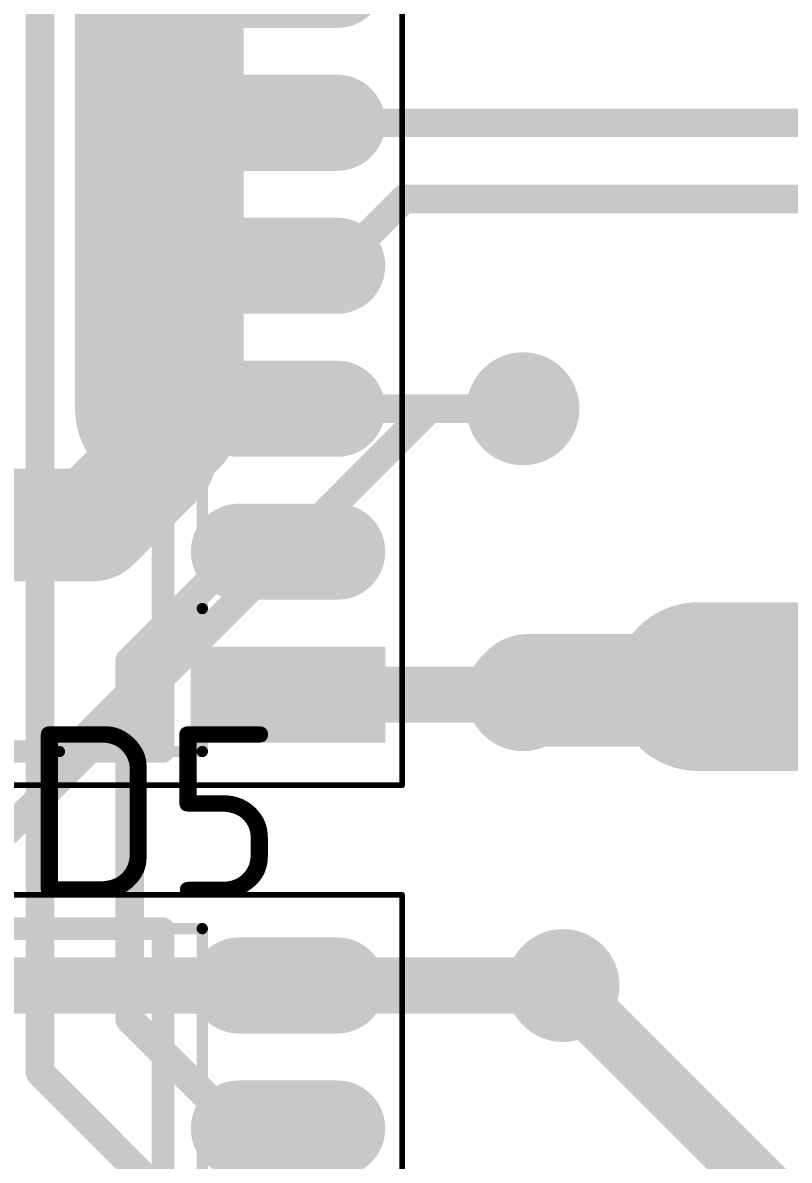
# Model space of a CAD drawing. Header units: inches. Extents: x 0 to 220, y 0 to 115.
# Drawn here: x 114.55 to 121.37, y 81.09 to 91.2 of the extents above; entities that cross this region are included whole.
import ezdxf

# ---------------------------------------------------------------- set-up
doc = ezdxf.new("R2010")
doc.units = ezdxf.units.IN
for name, color, linetype in [('Bottom Layer- Bottom', 5, 'Continuous'), ('Bottom Solder- Bot Mask', 6, 'Continuous'), ('Mechanical 13', 56, 'Continuous'), ('Mechanical 15', 56, 'Continuous'), ('Top Layer- Top', 1, 'Continuous'), ('Top Overlay- Top Silk', 2, 'Continuous'), ('Top Paste- Top Paste', 8, 'Continuous'), ('Top Solder- Top Mask', 216, 'Continuous')]:
    doc.layers.add(name, color=color, linetype=linetype)
doc.styles.add('GOST type B', font='', dxfattribs={"height": 0.2})
doc.styles.get('GOST type B').set_extended_font_data('GOST type B')

# ---------------------------------------------------------------- blocks, each defined once
blk = doc.blocks.new('16_SOIC_151')
at = {"layer": 'Top Layer- Top'}
h = blk.add_hatch(color=7, dxfattribs=at)
edge = h.paths.add_edge_path()
edge.add_arc((2.27450142, 4.444999999999999), 0.32500062, 90, 270)
edge.add_line((2.27450142, 4.11999938), (3.14950094, 4.11999938))
edge.add_arc((3.14950094, 4.444999999999999), 0.32500062, 270, 450)
edge.add_line((3.14950094, 4.770000619999999), (2.27450142, 4.770000619999999))
h = blk.add_hatch(color=7, dxfattribs=at)
edge = h.paths.add_edge_path()
edge.add_arc((2.27449634, 3.17499746), 0.32500062, 90, 270)
edge.add_line((2.27449634, 2.84999684), (3.14949586, 2.84999684))
edge.add_arc((3.14949586, 3.17499746), 0.32500062, 270, 450)
edge.add_line((3.14949586, 3.49999808), (2.27449634, 3.49999808))
at = {"layer": 'Top Paste- Top Paste'}
h = blk.add_hatch(color=7, dxfattribs=at)
edge = h.paths.add_edge_path()
edge.add_arc((2.27450142, 4.444999999999999), 0.32500062, 90, 270)
edge.add_line((2.27450142, 4.11999938), (3.14950094, 4.11999938))
edge.add_arc((3.14950094, 4.444999999999999), 0.32500062, 270, 450)
edge.add_line((3.14950094, 4.770000619999999), (2.27450142, 4.770000619999999))
h = blk.add_hatch(color=7, dxfattribs=at)
edge = h.paths.add_edge_path()
edge.add_arc((2.27449634, 3.17499746), 0.32500062, 90, 270)
edge.add_line((2.27449634, 2.84999684), (3.14949586, 2.84999684))
edge.add_arc((3.14949586, 3.17499746), 0.32500062, 270, 450)
edge.add_line((3.14949586, 3.49999808), (2.27449634, 3.49999808))
at = {"layer": 'Top Solder- Top Mask'}
h = blk.add_hatch(color=7, dxfattribs=at)
edge = h.paths.add_edge_path()
edge.add_arc((2.27450142, 4.444999999999999), 0.4266006199999999, 90, 270)
edge.add_line((2.27450142, 4.01839938), (3.14950094, 4.01839938))
edge.add_arc((3.14950094, 4.444999999999999), 0.4266006199999999, 270, 450)
edge.add_line((3.14950094, 4.87160062), (2.27450142, 4.87160062))
h = blk.add_hatch(color=7, dxfattribs=at)
edge = h.paths.add_edge_path()
edge.add_arc((2.27449634, 3.17499746), 0.4266006199999999, 90, 270)
edge.add_line((2.27449634, 2.74839684), (3.14949586, 2.74839684))
edge.add_arc((3.14949586, 3.17499746), 0.4266006199999999, 270, 450)
edge.add_line((3.14949586, 3.60159808), (2.27449634, 3.60159808))
at = {"layer": 'Mechanical 13'}
for points in [[(-1.95000118, 4.950000259999999, 0.0999998, 0.0999998, 0), (1.95000118, 4.950000259999999, 0.0999998, 0.0999998, 0)], [(1.94999864, -4.95000534, 0.0999998, 0.0999998, 0), (1.95000118, 4.950000259999999, 0.0999998, 0.0999998, 0)]]:
    blk.add_lwpolyline(points, format="xyseb", dxfattribs=at)
blk.add_lwpolyline([(1.9250025, 4.950000259999999, 0.0499999, 0.0499999, 1), (1.97499986, 4.950000259999999, 0.0499999, 0.0499999, 1)], format="xyseb", close=True, dxfattribs=at)
blk.add_lwpolyline([(1.9250025, 4.950000259999999, 0.0499999, 0.0499999, 1), (1.97499986, 4.950000259999999, 0.0499999, 0.0499999, 1)], format="xyseb", close=True, dxfattribs=at)
at = {"layer": 'Mechanical 15'}
for points in [[(-3.7250116, 5.25000982, 0.0499999, 0.0499999, 0), (3.72498874, 5.250002199999999, 0.0499999, 0.0499999, 0)], [(3.72498874, 5.250002199999999, 0.0499999, 0.0499999, 0), (3.7249989, -5.25000982, 0.0499999, 0.0499999, 0)]]:
    blk.add_lwpolyline(points, format="xyseb", dxfattribs=at)
blk.add_lwpolyline([(3.7124894, 5.250002199999999, 0.02499868, 0.02499868, 1), (3.73748808, 5.250002199999999, 0.02499868, 0.02499868, 1)], format="xyseb", close=True, dxfattribs=at)
blk.add_lwpolyline([(3.7124894, 5.250002199999999, 0.02499868, 0.02499868, 1), (3.73748808, 5.250002199999999, 0.02499868, 0.02499868, 1)], format="xyseb", close=True, dxfattribs=at)
at = {"layer": 'Top Overlay- Top Silk'}
for points in [[(-1.60000188, 4.95000534, 0.1999996, 0.1999996, 0), (1.5999968, 4.950000259999999, 0.1999996, 0.1999996, 0)], [(1.5999968, 4.950000259999999, 0.1999996, 0.1999996, 0), (1.60000188, -4.95000534, 0.1999996, 0.1999996, 0)]]:
    blk.add_lwpolyline(points, format="xyseb", dxfattribs=at)
blk.add_lwpolyline([(1.5499969, 4.950000259999999, 0.0999998, 0.0999998, 1), (1.6499967, 4.950000259999999, 0.0999998, 0.0999998, 1)], format="xyseb", close=True, dxfattribs=at)
blk.add_lwpolyline([(1.5499969, 4.950000259999999, 0.0999998, 0.0999998, 1), (1.6499967, 4.950000259999999, 0.0999998, 0.0999998, 1)], format="xyseb", close=True, dxfattribs=at)
blk = doc.blocks.new('16_SOIC_152')
at = {"layer": 'Top Layer- Top'}
blk.add_hatch(color=7, dxfattribs=at).paths.add_polyline_path([(-3.47450156, 4.770000619999999), (-1.9495008, 4.770000619999999), (-1.9495008, 4.11999938), (-3.47450156, 4.11999938)])
h = blk.add_hatch(color=7, dxfattribs=at)
edge = h.paths.add_edge_path()
edge.add_arc((-3.14951364, 3.17500762), 0.32500062, 90, 270)
edge.add_line((-3.14951364, 2.850007), (-2.27451412, 2.850007))
edge.add_arc((-2.27451412, 3.17500762), 0.32500062, 270, 450)
edge.add_line((-2.27451412, 3.50000824), (-3.14951364, 3.50000824))
h = blk.add_hatch(color=7, dxfattribs=at)
edge = h.paths.add_edge_path()
edge.add_arc((-3.14950348, 1.9050127), 0.32500062, 90, 270)
edge.add_line((-3.14950348, 1.58001208), (-2.27450396, 1.58001208))
edge.add_arc((-2.27450396, 1.9050127), 0.32500062, 270, 450)
edge.add_line((-2.27450396, 2.23001332), (-3.14950348, 2.23001332))
h = blk.add_hatch(color=7, dxfattribs=at)
edge = h.paths.add_edge_path()
edge.add_arc((-3.14950094, 0.63500508), 0.32500062, 90, 270)
edge.add_line((-3.14950094, 0.31000446), (-2.27450142, 0.31000446))
edge.add_arc((-2.27450142, 0.63500508), 0.32500062, 270, 450)
edge.add_line((-2.27450142, 0.9600057), (-3.14950094, 0.9600057))
h = blk.add_hatch(color=7, dxfattribs=at)
edge = h.paths.add_edge_path()
edge.add_arc((-3.14950856, -0.6349949199999999), 0.32500062, 90, 270)
edge.add_line((-3.14950856, -0.9599955399999999), (-2.27450904, -0.9599955399999999))
edge.add_arc((-2.27450904, -0.6349949199999999), 0.32500062, 270, 450)
edge.add_line((-2.27450904, -0.3099943), (-3.14950856, -0.3099943))
at = {"layer": 'Top Overlay- Top Silk'}
blk.add_hatch(color=2, dxfattribs=at).paths.add_polyline_path([(-1.56003244, 4.8599852), (-1.5600172, 4.14001458), (-0.83998816, 4.86001822)])
at = {"layer": 'Top Paste- Top Paste'}
blk.add_hatch(color=7, dxfattribs=at).paths.add_polyline_path([(-3.47450156, 4.770000619999999), (-1.9495008, 4.770000619999999), (-1.9495008, 4.11999938), (-3.47450156, 4.11999938)])
h = blk.add_hatch(color=7, dxfattribs=at)
edge = h.paths.add_edge_path()
edge.add_arc((-3.14951364, 3.17500762), 0.32500062, 90, 270)
edge.add_line((-3.14951364, 2.850007), (-2.27451412, 2.850007))
edge.add_arc((-2.27451412, 3.17500762), 0.32500062, 270, 450)
edge.add_line((-2.27451412, 3.50000824), (-3.14951364, 3.50000824))
h = blk.add_hatch(color=7, dxfattribs=at)
edge = h.paths.add_edge_path()
edge.add_arc((-3.14950348, 1.9050127), 0.32500062, 90, 270)
edge.add_line((-3.14950348, 1.58001208), (-2.27450396, 1.58001208))
edge.add_arc((-2.27450396, 1.9050127), 0.32500062, 270, 450)
edge.add_line((-2.27450396, 2.23001332), (-3.14950348, 2.23001332))
h = blk.add_hatch(color=7, dxfattribs=at)
edge = h.paths.add_edge_path()
edge.add_arc((-3.14950094, 0.63500508), 0.32500062, 90, 270)
edge.add_line((-3.14950094, 0.31000446), (-2.27450142, 0.31000446))
edge.add_arc((-2.27450142, 0.63500508), 0.32500062, 270, 450)
edge.add_line((-2.27450142, 0.9600057), (-3.14950094, 0.9600057))
h = blk.add_hatch(color=7, dxfattribs=at)
edge = h.paths.add_edge_path()
edge.add_arc((-3.14950856, -0.6349949199999999), 0.32500062, 90, 270)
edge.add_line((-3.14950856, -0.9599955399999999), (-2.27450904, -0.9599955399999999))
edge.add_arc((-2.27450904, -0.6349949199999999), 0.32500062, 270, 450)
edge.add_line((-2.27450904, -0.3099943), (-3.14950856, -0.3099943))
at = {"layer": 'Top Solder- Top Mask'}
blk.add_hatch(color=7, dxfattribs=at).paths.add_polyline_path([(-3.57610156, 4.87160062), (-1.8479008, 4.87160062), (-1.8479008, 4.01839938), (-3.57610156, 4.01839938)])
h = blk.add_hatch(color=7, dxfattribs=at)
edge = h.paths.add_edge_path()
edge.add_arc((-3.14951364, 3.17500762), 0.4266006199999999, 90, 270)
edge.add_line((-3.14951364, 2.748407), (-2.27451412, 2.748407))
edge.add_arc((-2.27451412, 3.17500762), 0.4266006199999999, 270, 450)
edge.add_line((-2.27451412, 3.60160824), (-3.14951364, 3.60160824))
h = blk.add_hatch(color=7, dxfattribs=at)
edge = h.paths.add_edge_path()
edge.add_arc((-3.14950348, 1.9050127), 0.4266006199999999, 90, 270)
edge.add_line((-3.14950348, 1.47841208), (-2.27450396, 1.47841208))
edge.add_arc((-2.27450396, 1.9050127), 0.4266006199999999, 270, 450)
edge.add_line((-2.27450396, 2.33161332), (-3.14950348, 2.33161332))
h = blk.add_hatch(color=7, dxfattribs=at)
edge = h.paths.add_edge_path()
edge.add_arc((-3.14950094, 0.63500508), 0.4266006199999999, 90, 270)
edge.add_line((-3.14950094, 0.20840446), (-2.27450142, 0.20840446))
edge.add_arc((-2.27450142, 0.63500508), 0.4266006199999999, 270, 450)
edge.add_line((-2.27450142, 1.0616057), (-3.14950094, 1.0616057))
h = blk.add_hatch(color=7, dxfattribs=at)
edge = h.paths.add_edge_path()
edge.add_arc((-3.14950856, -0.6349949199999999), 0.4266006199999999, 90, 270)
edge.add_line((-3.14950856, -1.06159554), (-2.27450904, -1.06159554))
edge.add_arc((-2.27450904, -0.6349949199999999), 0.4266006199999999, 270, 450)
edge.add_line((-2.27450904, -0.2083943), (-3.14950856, -0.2083943))
h = blk.add_hatch(color=7, dxfattribs=at)
edge = h.paths.add_edge_path()
edge.add_arc((-3.14951364, -1.90498222), 0.4266006199999999, 90, 270)
edge.add_line((-3.14951364, -2.33158284), (-2.27451412, -2.33158284))
edge.add_arc((-2.27451412, -1.90498222), 0.4266006199999999, 270, 450)
edge.add_line((-2.27451412, -1.4783816), (-3.14951364, -1.4783816))
at = {"layer": 'Mechanical 13'}
for points in [[(-1.95000118, 4.95001296, 0.0999998, 0.0999998, 0), (-1.95000626, -4.94999264, 0.0999998, 0.0999998, 0)], [(-0.68000626, 4.95000534, 0.0999998, 0.0999998, 0), (-1.95000372, 3.68000026, 0.0999998, 0.0999998, 0)], [(1.9499961, 4.95000788, 0.0999998, 0.0999998, 0), (-1.95000118, 4.95001296, 0.0999998, 0.0999998, 0)]]:
    blk.add_lwpolyline(points, format="xyseb", dxfattribs=at)
for points in [[(-1.97499986, 4.95001296, 0.0499999, 0.0499999, 1), (-1.9250025, 4.95001296, 0.0499999, 0.0499999, 1)], [(-1.97499986, 4.95001296, 0.0499999, 0.0499999, 1), (-1.9250025, 4.95001296, 0.0499999, 0.0499999, 1)], [(-0.7050049399999999, 4.95000534, 0.0499999, 0.0499999, 1), (-0.6550075799999999, 4.95000534, 0.0499999, 0.0499999, 1)], [(-1.9750024, 3.68000026, 0.0499999, 0.0499999, 1), (-1.92500504, 3.68000026, 0.0499999, 0.0499999, 1)]]:
    blk.add_lwpolyline(points, format="xyseb", close=True, dxfattribs=at)
at = {"layer": 'Mechanical 15'}
for points in [[(3.72498874, 5.250002199999999, 0.0499999, 0.0499999, 0), (-3.72500906, 5.25002252, 0.0499999, 0.0499999, 0)], [(-3.72498874, -5.24998442, 0.0499999, 0.0499999, 0), (-3.72500906, 5.25002252, 0.0499999, 0.0499999, 0)]]:
    blk.add_lwpolyline(points, format="xyseb", dxfattribs=at)
blk.add_lwpolyline([(-3.7375084, 5.25002252, 0.02499868, 0.02499868, 1), (-3.71250972, 5.25002252, 0.02499868, 0.02499868, 1)], format="xyseb", close=True, dxfattribs=at)
blk.add_lwpolyline([(-3.7375084, 5.25002252, 0.02499868, 0.02499868, 1), (-3.71250972, 5.25002252, 0.02499868, 0.02499868, 1)], format="xyseb", close=True, dxfattribs=at)
at = {"layer": 'Top Overlay- Top Silk'}
for points in [[(1.59999426, 4.95000788, 0.1999996, 0.1999996, 0), (-1.60000696, 4.95001042, 0.1999996, 0.1999996, 0)], [(-1.59999934, -4.9499901, 0.1999996, 0.1999996, 0), (-1.60000696, 4.95001042, 0.1999996, 0.1999996, 0)]]:
    blk.add_lwpolyline(points, format="xyseb", dxfattribs=at)
blk.add_lwpolyline([(-1.65000686, 4.95001042, 0.0999998, 0.0999998, 1), (-1.55000706, 4.95001042, 0.0999998, 0.0999998, 1)], format="xyseb", close=True, dxfattribs=at)
blk.add_lwpolyline([(-1.65000686, 4.95001042, 0.0999998, 0.0999998, 1), (-1.55000706, 4.95001042, 0.0999998, 0.0999998, 1)], format="xyseb", close=True, dxfattribs=at)

msp = doc.modelspace()

# ---------------------------------------------------------------- hatches: boundary and pattern name
at = {"layer": 'Bottom Layer- Bottom'}
h = msp.add_hatch(color=7, dxfattribs=at)
edge = h.paths.add_edge_path()
edge.add_arc((119.00000076, 87.76849858), 0.3999992, 0, 360)
h = msp.add_hatch(color=7, dxfattribs=at)
edge = h.paths.add_edge_path()
edge.add_arc((119.00000076, 85.22851127999999), 0.3999992, 0, 360)
h = msp.add_hatch(color=7, dxfattribs=at)
edge = h.paths.add_edge_path()
edge.add_arc((119.35618496, 82.64500108), 0.3999992, 0, 360)
at = {"layer": 'Bottom Solder- Bot Mask'}
h = msp.add_hatch(color=7, dxfattribs=at)
edge = h.paths.add_edge_path()
edge.add_arc((119.00000076, 87.76849858), 0.5015992, 0, 360)
h = msp.add_hatch(color=7, dxfattribs=at)
edge = h.paths.add_edge_path()
edge.add_arc((119.00000076, 85.22851127999999), 0.5015992, 0, 360)
h = msp.add_hatch(color=7, dxfattribs=at)
edge = h.paths.add_edge_path()
edge.add_arc((119.35618496, 82.64500108), 0.5015992, 0, 360)
at = {"layer": 'Top Layer- Top'}
h = msp.add_hatch(color=7, dxfattribs=at)
edge = h.paths.add_edge_path()
edge.add_arc((119.00000076, 87.76849858), 0.3999992, 0, 360)
h = msp.add_hatch(color=7, dxfattribs=at)
edge = h.paths.add_edge_path()
edge.add_arc((119.00000076, 85.22851127999999), 0.3999992, 0, 360)
h = msp.add_hatch(color=7, dxfattribs=at)
edge = h.paths.add_edge_path()
edge.add_arc((119.35618496, 82.64500108), 0.3999992, 0, 360)
at = {"layer": 'Top Solder- Top Mask'}
h = msp.add_hatch(color=7, dxfattribs=at)
edge = h.paths.add_edge_path()
edge.add_arc((119.00000076, 87.76849858), 0.5015992, 0, 360)
h = msp.add_hatch(color=7, dxfattribs=at)
edge = h.paths.add_edge_path()
edge.add_arc((119.00000076, 85.22851127999999), 0.5015992, 0, 360)
h = msp.add_hatch(color=7, dxfattribs=at)
edge = h.paths.add_edge_path()
edge.add_arc((119.35618496, 82.64500108), 0.5015992, 0, 360)

# ---------------------------------------------------------------- linework, layer by layer
at = {"layer": 'Bottom Layer- Bottom'}
for points in [[(115.76849846, 87.76849858, 1.49999954, 1.49999954, 0), (115.76849846, 93.27985154, 1.49999954, 1.49999954, 0)], [(115.76849846, 87.32202754, 1.00000054, 1.00000054, 0), (115.76849846, 87.76849858, 1.00000054, 1.00000054, 0)], [(114.3999998, 83.99999964, 0.254, 0.254, 0), (118.16849874, 87.76849858, 0.254, 0.254, 0)], [(115.18271096, 86.73624004, 1.00000054, 1.00000054, 0), (115.76849846, 87.32202754, 1.00000054, 1.00000054, 0)], [(118.16849874, 87.76849858, 0.254, 0.254, 0), (119.00000076, 87.76849858, 0.254, 0.254, 0)], [(113.02774194, 86.73624004, 1.00000054, 1.00000054, 0), (115.18271096, 86.73624004, 1.00000054, 1.00000054, 0)], [(120.5561851, 85.29999957999999, 1.49999954, 1.49999954, 0), (122.17713436, 85.29999957999999, 1.49999954, 1.49999954, 0)], [(120.52296444, 85.26677892, 1.00000054, 1.00000054, 0), (120.5561851, 85.29999957999999, 1.00000054, 1.00000054, 0)], [(119.00000076, 85.22851127999999, 1.00000054, 1.00000054, 0), (119.0382684, 85.26677892, 1.00000054, 1.00000054, 0)], [(119.0382684, 85.26677892, 1.00000054, 1.00000054, 0), (120.52296444, 85.26677892, 1.00000054, 1.00000054, 0)], [(108.95381054, 82.64500108, 0.499999, 0.499999, 0), (119.1477551, 82.64500108, 0.499999, 0.499999, 0)]]:
    msp.add_lwpolyline(points, format="xyseb", dxfattribs=at)
for points in [[(115.39349794, 87.76849858, 0.7499985, 0.7499985, 1), (116.14349898, 87.76849858, 0.7499985, 0.7499985, 1)], [(115.51849896, 87.76849858, 0.499999, 0.499999, 1), (116.01849796, 87.76849858, 0.499999, 0.499999, 1)], [(115.51849896, 87.32202754, 0.499999, 0.499999, 1), (116.01849796, 87.32202754, 0.499999, 0.499999, 1)], [(115.51849896, 87.32202754, 0.499999, 0.499999, 1), (116.01849796, 87.32202754, 0.499999, 0.499999, 1)], [(118.10499874, 87.76849858, 0.127, 0.127, 1), (118.23199874, 87.76849858, 0.127, 0.127, 1)], [(118.10499874, 87.76849858, 0.127, 0.127, 1), (118.23199874, 87.76849858, 0.127, 0.127, 1)], [(118.93650076, 87.76849858, 0.127, 0.127, 1), (119.06350076, 87.76849858, 0.127, 0.127, 1)], [(114.93271146, 86.73624004, 0.499999, 0.499999, 1), (115.43271046, 86.73624004, 0.499999, 0.499999, 1)], [(114.93271146, 86.73624004, 0.499999, 0.499999, 1), (115.43271046, 86.73624004, 0.499999, 0.499999, 1)], [(120.18118458, 85.29999957999999, 0.7499985, 0.7499985, 1), (120.93118562, 85.29999957999999, 0.7499985, 0.7499985, 1)], [(120.3061856, 85.29999957999999, 0.499999, 0.499999, 1), (120.8061846, 85.29999957999999, 0.499999, 0.499999, 1)], [(118.75000126, 85.22851127999999, 0.499999, 0.499999, 1), (119.25000026, 85.22851127999999, 0.499999, 0.499999, 1)], [(118.7882689, 85.26677892, 0.499999, 0.499999, 1), (119.2882679, 85.26677892, 0.499999, 0.499999, 1)], [(118.7882689, 85.26677892, 0.499999, 0.499999, 1), (119.2882679, 85.26677892, 0.499999, 0.499999, 1)], [(120.27296494, 85.26677892, 0.499999, 0.499999, 1), (120.77296394, 85.26677892, 0.499999, 0.499999, 1)], [(120.27296494, 85.26677892, 0.499999, 0.499999, 1), (120.77296394, 85.26677892, 0.499999, 0.499999, 1)], [(119.02275662, 82.64500108, 0.2499995, 0.2499995, 1), (119.27275358, 82.64500108, 0.2499995, 0.2499995, 1)]]:
    msp.add_lwpolyline(points, format="xyseb", close=True, dxfattribs=at)
at = {"layer": 'Top Layer- Top'}
for points in [[(114.70799004, 81.87149742, 0.254, 0.254, 0), (114.70799004, 93.92177811999998, 0.254, 0.254, 0)], [(116.91199122, 90.3085062, 0.254, 0.254, 0), (129.55850644, 90.3085062, 0.254, 0.254, 0)], [(117.34948336, 89.0385062, 0.254, 0.254, 0), (117.94228888, 89.63131172, 0.254, 0.254, 0)], [(117.94228888, 89.63131172, 0.254, 0.254, 0), (137.05021612, 89.63131172, 0.254, 0.254, 0)], [(116.9119836, 89.0385062, 0.254, 0.254, 0), (117.34948336, 89.0385062, 0.254, 0.254, 0)], [(116.91198614, 87.76849858, 0.254, 0.254, 0), (119.00000076, 87.76849858, 0.254, 0.254, 0)], [(115.50400064, 85.52800776, 0.254, 0.254, 0), (116.47449654, 86.49850365999998, 0.254, 0.254, 0)], [(116.47449654, 86.49850365999998, 0.254, 0.254, 0), (116.9119963, 86.49850365999998, 0.254, 0.254, 0)], [(115.50400064, 82.34549444, 0.254, 0.254, 0), (115.50400064, 85.52800776, 0.254, 0.254, 0)], [(116.94772648, 85.26425416, 0.499999, 0.499999, 0), (116.98346936, 85.22851127999999, 0.499999, 0.499999, 0)], [(116.98346936, 85.22851127999999, 0.499999, 0.499999, 0), (119.00000076, 85.22851127999999, 0.499999, 0.499999, 0)], [(116.9119836, 85.22851127999999, 0.254, 0.254, 0), (116.94772648, 85.26425416, 0.254, 0.254, 0)], [(116.91200138, 82.64500108, 0.499999, 0.499999, 0), (119.35618496, 82.64500108, 0.499999, 0.499999, 0)], [(119.35618496, 82.64500108, 0.499999, 0.499999, 0), (121.7024109, 80.29877513999999, 0.499999, 0.499999, 0)], [(115.50400064, 82.34549444, 0.254, 0.254, 0), (116.47449654, 81.37499853999999, 0.254, 0.254, 0)], [(114.70799004, 81.87149742, 0.254, 0.254, 0), (116.47450162, 80.10498584, 0.254, 0.254, 0)], [(116.47449654, 81.37499853999999, 0.254, 0.254, 0), (116.9119963, 81.37499853999999, 0.254, 0.254, 0)]]:
    msp.add_lwpolyline(points, format="xyseb", dxfattribs=at)
for points in [[(116.84849122, 90.3085062, 0.127, 0.127, 1), (116.97549122, 90.3085062, 0.127, 0.127, 1)], [(117.87878888, 89.63131172, 0.127, 0.127, 1), (118.00578888, 89.63131172, 0.127, 0.127, 1)], [(117.87878888, 89.63131172, 0.127, 0.127, 1), (118.00578888, 89.63131172, 0.127, 0.127, 1)], [(116.8484836, 89.0385062, 0.127, 0.127, 1), (116.9754836, 89.0385062, 0.127, 0.127, 1)], [(117.28598336, 89.0385062, 0.127, 0.127, 1), (117.41298336, 89.0385062, 0.127, 0.127, 1)], [(117.28598336, 89.0385062, 0.127, 0.127, 1), (117.41298336, 89.0385062, 0.127, 0.127, 1)], [(116.84848614, 87.76849858, 0.127, 0.127, 1), (116.97548614, 87.76849858, 0.127, 0.127, 1)], [(118.93650076, 87.76849858, 0.127, 0.127, 1), (119.06350076, 87.76849858, 0.127, 0.127, 1)], [(116.41099654, 86.49850365999998, 0.127, 0.127, 1), (116.53799654, 86.49850365999998, 0.127, 0.127, 1)], [(116.41099654, 86.49850365999998, 0.127, 0.127, 1), (116.53799654, 86.49850365999998, 0.127, 0.127, 1)], [(116.8484963, 86.49850365999998, 0.127, 0.127, 1), (116.9754963, 86.49850365999998, 0.127, 0.127, 1)], [(115.44050064, 85.52800776, 0.127, 0.127, 1), (115.56750064, 85.52800776, 0.127, 0.127, 1)], [(115.44050064, 85.52800776, 0.127, 0.127, 1), (115.56750064, 85.52800776, 0.127, 0.127, 1)], [(116.822728, 85.26425416, 0.2499995, 0.2499995, 1), (117.07272496, 85.26425416, 0.2499995, 0.2499995, 1)], [(116.85847088, 85.22851127999999, 0.2499995, 0.2499995, 1), (117.10846784, 85.22851127999999, 0.2499995, 0.2499995, 1)], [(116.85847088, 85.22851127999999, 0.2499995, 0.2499995, 1), (117.10846784, 85.22851127999999, 0.2499995, 0.2499995, 1)], [(116.88422648, 85.26425416, 0.127, 0.127, 1), (117.01122648, 85.26425416, 0.127, 0.127, 1)], [(118.87500228, 85.22851127999999, 0.2499995, 0.2499995, 1), (119.12499924, 85.22851127999999, 0.2499995, 0.2499995, 1)], [(116.8484836, 85.22851127999999, 0.127, 0.127, 1), (116.9754836, 85.22851127999999, 0.127, 0.127, 1)], [(116.7870029, 82.64500108, 0.2499995, 0.2499995, 1), (117.03699986, 82.64500108, 0.2499995, 0.2499995, 1)], [(119.23118648, 82.64500108, 0.2499995, 0.2499995, 1), (119.48118344, 82.64500108, 0.2499995, 0.2499995, 1)], [(119.23118648, 82.64500108, 0.2499995, 0.2499995, 1), (119.48118344, 82.64500108, 0.2499995, 0.2499995, 1)], [(115.44050064, 82.34549444, 0.127, 0.127, 1), (115.56750064, 82.34549444, 0.127, 0.127, 1)], [(115.44050064, 82.34549444, 0.127, 0.127, 1), (115.56750064, 82.34549444, 0.127, 0.127, 1)], [(114.64449004, 81.87149742, 0.127, 0.127, 1), (114.77149004, 81.87149742, 0.127, 0.127, 1)], [(114.64449004, 81.87149742, 0.127, 0.127, 1), (114.77149004, 81.87149742, 0.127, 0.127, 1)], [(116.41099654, 81.37499853999999, 0.127, 0.127, 1), (116.53799654, 81.37499853999999, 0.127, 0.127, 1)], [(116.41099654, 81.37499853999999, 0.127, 0.127, 1), (116.53799654, 81.37499853999999, 0.127, 0.127, 1)], [(116.8484963, 81.37499853999999, 0.127, 0.127, 1), (116.9754963, 81.37499853999999, 0.127, 0.127, 1)]]:
    msp.add_lwpolyline(points, format="xyseb", close=True, dxfattribs=at)

# ---------------------------------------------------------------- block references
at = {"rotation": 180}
msp.add_blockref('16_SOIC_152', (114.19998242, 89.67351128), dxfattribs=at)
msp.add_blockref('16_SOIC_151', (114.2000002, 78.20000107999999))

# ---------------------------------------------------------------- texts
at = {"layer": 'Top Overlay- Top Silk', "style": 'GOST type B'}
msp.add_text('DD5', height=1.524, dxfattribs=at).set_placement((113.30521916, 83.42422735999999))

doc.saveas('drawing.dxf')
